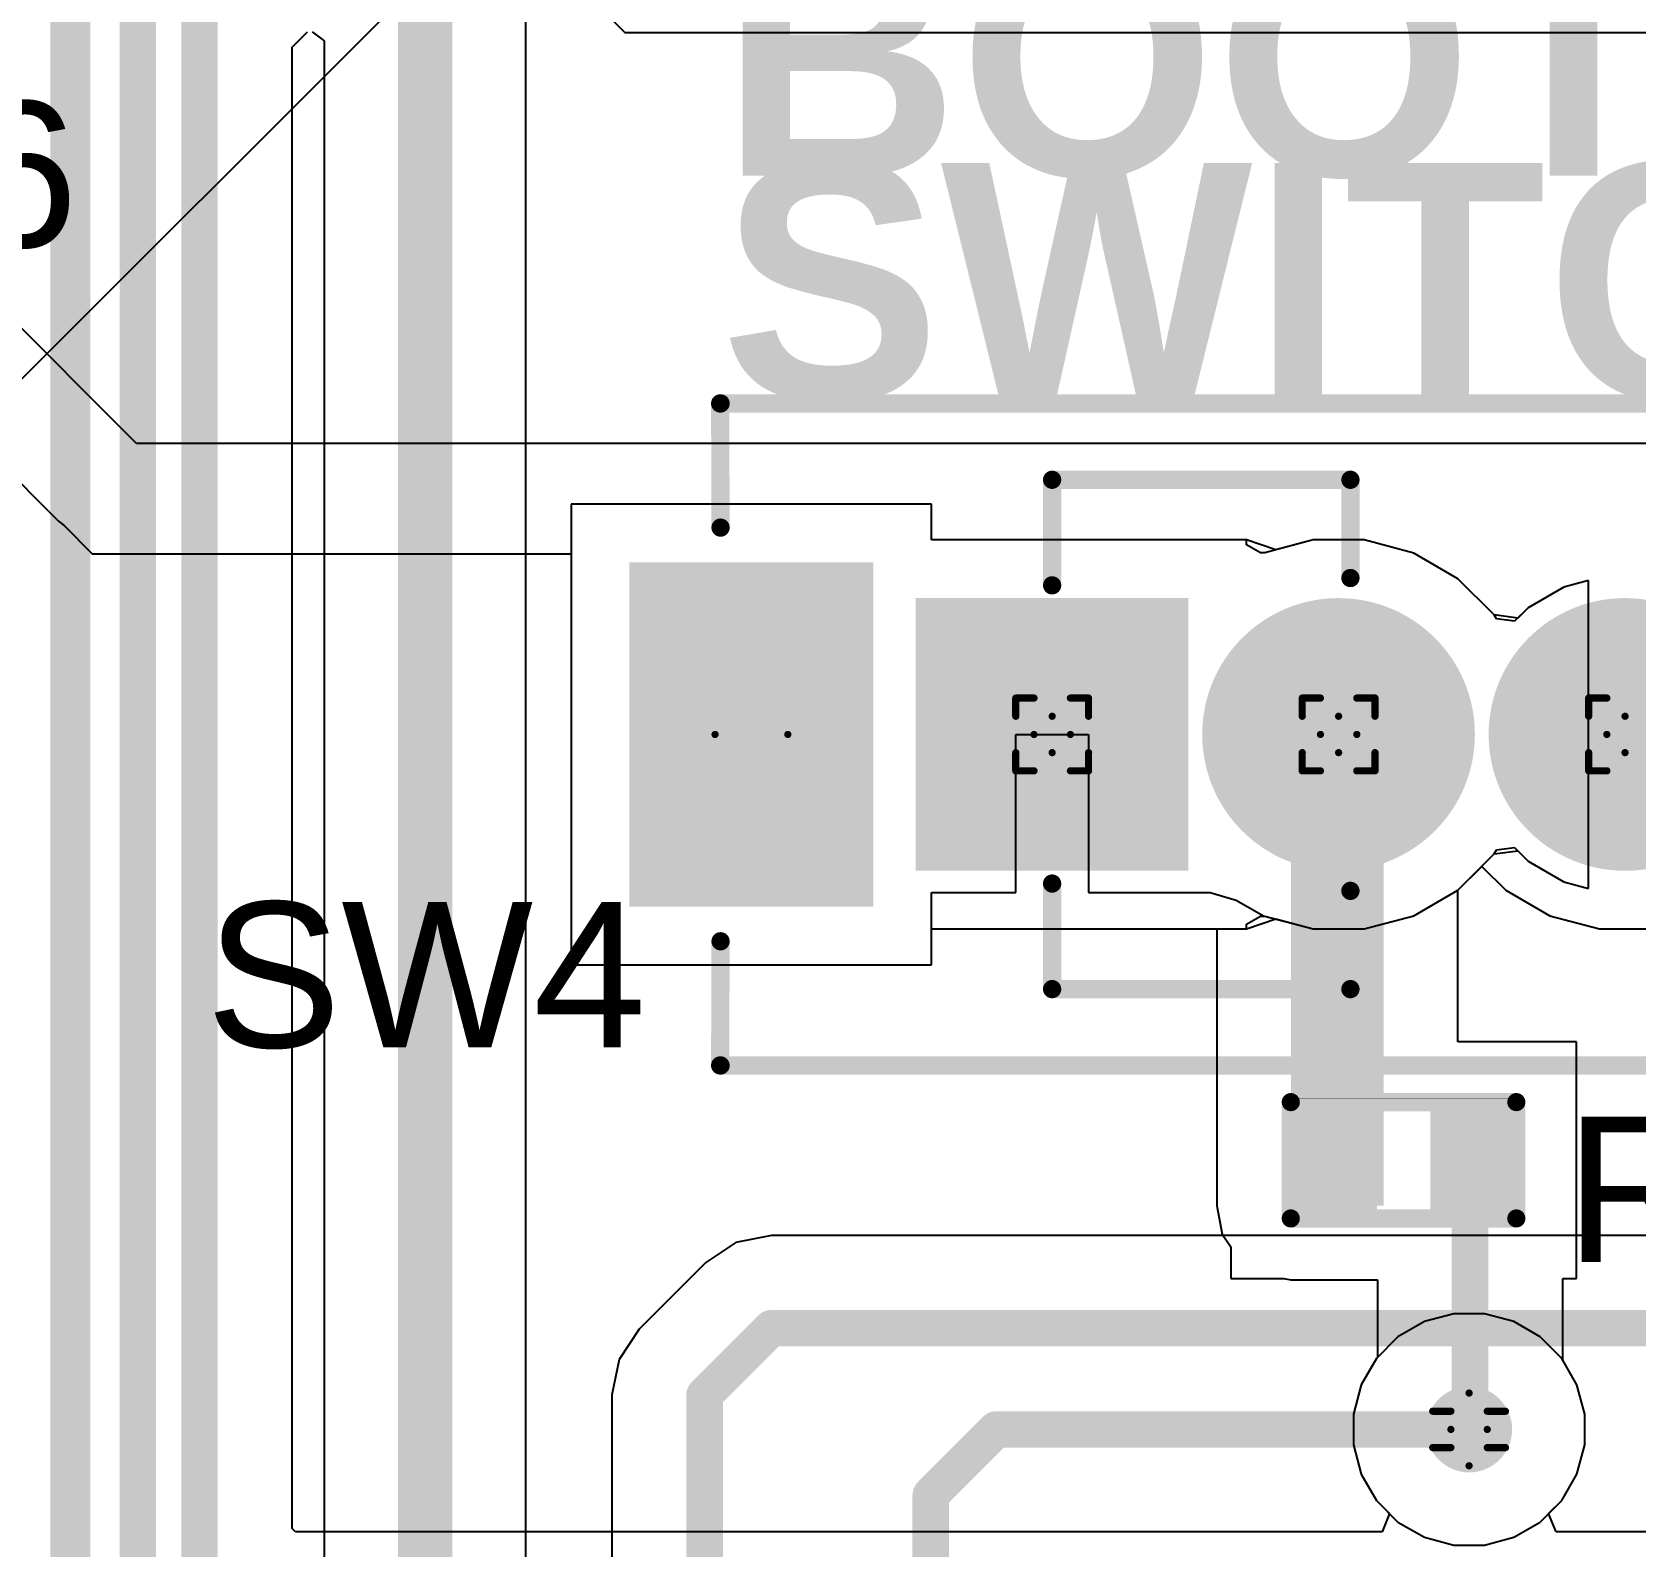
# Model space of a CAD drawing. Header units: inches. Extents: x -3 to 5437, y -3 to 5435.
# Drawn here: x 92.94 to 104.14, y 87.67 to 98.25 of the extents above; entities that cross this region are included whole.
import ezdxf

# ---------------------------------------------------------------- set-up
doc = ezdxf.new("R2010")
doc.units = ezdxf.units.IN
for name, color, linetype in [('Bottom Layer', 5, 'Continuous'), ('Bottom Solder', 6, 'Continuous'), ('Drill Drawing', 1, 'Continuous'), ('GND', 16, 'Continuous'), ('Multi-Layer', 9, 'Continuous'), ('Pad Holes', 156, 'Continuous'), ('PWR', 76, 'Continuous'), ('Top Layer', 1, 'Continuous'), ('Top Overlay', 2, 'Continuous'), ('Top Paste', 8, 'Continuous'), ('Top Solder', 216, 'Continuous'), ('Via Holes', 16, 'Continuous')]:
    doc.layers.add(name, color=color, linetype=linetype)
doc.styles.add('Arial', font='', dxfattribs={"height": 0.2})
doc.styles.add('Arial_Bold', font='', dxfattribs={"height": 0.2})
doc.styles.get('Arial').set_extended_font_data('Arial')
doc.styles.get('Arial_Bold').set_extended_font_data('Arial', bold=True)

# ---------------------------------------------------------------- blocks, each defined once
blk = doc.blocks.new('SS_12D02_G040_132')
at = {"layer": 'Bottom Layer'}
for points in [[(-3.35, -1.1), (-4.85, -1.1), (-4.85, 1.1), (-3.35, 1.1)], [(3.35, 1.1), (4.85, 1.1), (4.85, -1.1), (3.35, -1.1)], [(-2.85, 0.85), (-1.15, 0.85), (-1.15, -0.85), (-2.85, -0.85)]]:
    blk.add_hatch(color=5, dxfattribs=at).paths.add_polyline_path(points)
h = blk.add_hatch(color=5, dxfattribs=at)
edge = h.paths.add_edge_path()
edge.add_arc((0, 0), 0.85, 0, 360)
h = blk.add_hatch(color=5, dxfattribs=at)
edge = h.paths.add_edge_path()
edge.add_arc((2, 0), 0.85, 0, 360)
at = {"layer": 'Bottom Solder'}
for points in [[(-3.248, -1.202), (-4.952, -1.202), (-4.952, 1.202), (-3.248, 1.202)], [(3.248, 1.202), (4.952, 1.202), (4.952, -1.202), (3.248, -1.202)], [(-2.952, 0.952), (-1.048, 0.952), (-1.048, -0.952), (-2.952, -0.952)]]:
    blk.add_hatch(color=6, dxfattribs=at).paths.add_polyline_path(points)
h = blk.add_hatch(color=6, dxfattribs=at)
edge = h.paths.add_edge_path()
edge.add_arc((0, 0), 0.952, 0, 360)
h = blk.add_hatch(color=6, dxfattribs=at)
edge = h.paths.add_edge_path()
edge.add_arc((2, 0), 0.952, 0, 360)
at = {"layer": 'GND'}
for points in [[(-3.35, -1.1), (-4.85, -1.1), (-4.85, 1.1), (-3.35, 1.1)], [(3.35, 1.1), (4.85, 1.1), (4.85, -1.1), (3.35, -1.1)], [(-2.85, 0.85), (-1.15, 0.85), (-1.15, -0.85), (-2.85, -0.85)]]:
    blk.add_hatch(color=16, dxfattribs=at).paths.add_polyline_path(points)
h = blk.add_hatch(color=16, dxfattribs=at)
edge = h.paths.add_edge_path()
edge.add_arc((0, 0), 0.85, 0, 360)
h = blk.add_hatch(color=16, dxfattribs=at)
edge = h.paths.add_edge_path()
edge.add_arc((2, 0), 0.85, 0, 360)
at = {"layer": 'Multi-Layer'}
for points in [[(-3.35, -1.1), (-4.85, -1.1), (-4.85, 1.1), (-3.35, 1.1)], [(3.35, 1.1), (4.85, 1.1), (4.85, -1.1), (3.35, -1.1)], [(-2.85, 0.85), (-1.15, 0.85), (-1.15, -0.85), (-2.85, -0.85)]]:
    blk.add_hatch(color=9, dxfattribs=at).paths.add_polyline_path(points)
h = blk.add_hatch(color=9, dxfattribs=at)
edge = h.paths.add_edge_path()
edge.add_arc((0, 0), 0.85, 0, 360)
h = blk.add_hatch(color=9, dxfattribs=at)
edge = h.paths.add_edge_path()
edge.add_arc((2, 0), 0.85, 0, 360)
at = {"layer": 'Pad Holes'}
for points in [[(-4.45, -0.75), (-4.45, 0.75), (-3.75, 0.75), (-3.75, -0.75)], [(3.75, -0.75), (3.75, 0.75), (4.45, 0.75), (4.45, -0.75)]]:
    blk.add_hatch(color=7, dxfattribs=at).paths.add_polyline_path(points)
h = blk.add_hatch(color=7, dxfattribs=at)
edge = h.paths.add_edge_path()
edge.add_arc((-2, 0), 0.5, 0, 360)
h = blk.add_hatch(color=7, dxfattribs=at)
edge = h.paths.add_edge_path()
edge.add_arc((0, 0), 0.5, 0, 360)
h = blk.add_hatch(color=7, dxfattribs=at)
edge = h.paths.add_edge_path()
edge.add_arc((2, 0), 0.5, 0, 360)
at = {"layer": 'PWR'}
for points in [[(-3.35, -1.1), (-4.85, -1.1), (-4.85, 1.1), (-3.35, 1.1)], [(3.35, 1.1), (4.85, 1.1), (4.85, -1.1), (3.35, -1.1)], [(-2.85, 0.85), (-1.15, 0.85), (-1.15, -0.85), (-2.85, -0.85)]]:
    blk.add_hatch(color=76, dxfattribs=at).paths.add_polyline_path(points)
h = blk.add_hatch(color=76, dxfattribs=at)
edge = h.paths.add_edge_path()
edge.add_arc((0, 0), 0.85, 0, 360)
h = blk.add_hatch(color=76, dxfattribs=at)
edge = h.paths.add_edge_path()
edge.add_arc((2, 0), 0.85, 0, 360)
at = {"layer": 'Top Layer'}
for points in [[(-3.35, -1.1), (-4.85, -1.1), (-4.85, 1.1), (-3.35, 1.1)], [(3.35, 1.1), (4.85, 1.1), (4.85, -1.1), (3.35, -1.1)], [(-2.85, 0.85), (-1.15, 0.85), (-1.15, -0.85), (-2.85, -0.85)]]:
    blk.add_hatch(color=1, dxfattribs=at).paths.add_polyline_path(points)
h = blk.add_hatch(color=1, dxfattribs=at)
edge = h.paths.add_edge_path()
edge.add_arc((0, 0), 0.85, 0, 360)
h = blk.add_hatch(color=1, dxfattribs=at)
edge = h.paths.add_edge_path()
edge.add_arc((2, 0), 0.85, 0, 360)
at = {"layer": 'Top Solder'}
for points in [[(-3.248, -1.202), (-4.952, -1.202), (-4.952, 1.202), (-3.248, 1.202)], [(3.248, 1.202), (4.952, 1.202), (4.952, -1.202), (3.248, -1.202)], [(-2.952, 0.952), (-1.048, 0.952), (-1.048, -0.952), (-2.952, -0.952)]]:
    blk.add_hatch(color=216, dxfattribs=at).paths.add_polyline_path(points)
h = blk.add_hatch(color=216, dxfattribs=at)
edge = h.paths.add_edge_path()
edge.add_arc((0, 0), 0.952, 0, 360)
h = blk.add_hatch(color=216, dxfattribs=at)
edge = h.paths.add_edge_path()
edge.add_arc((2, 0), 0.952, 0, 360)
at = {"layer": 'Top Overlay'}
for points in [[(-4.318, 2.311, 0.127, 0.127, 0), (-4.315, 1.444, 0.127, 0.127, 0)], [(-4.315, 2.311, 0.127, 0.127, 0), (4.315, 2.311, 0.127, 0.127, 0)], [(4.312, 2.311, 0.127, 0.127, 0), (4.315, 1.444, 0.127, 0.127, 0)], [(-2, 1.778, 0.127, 0.127, 0), (0.083, 1.778, 0.127, 0.127, 0)], [(-2, 1.041, 0.127, 0.127, 0), (-2, 1.778, 0.127, 0.127, 0)], [(0.083, 1.092, 0.127, 0.127, 0), (0.083, 1.778, 0.127, 0.127, 0)], [(-2, -1.778, 0.127, 0.127, 0), (-2, -1.041, 0.127, 0.127, 0)], [(-2, -1.778, 0.127, 0.127, 0), (-2, -1.041, 0.127, 0.127, 0)], [(0.083, -1.778, 0.127, 0.127, 0), (0.083, -1.092, 0.127, 0.127, 0)], [(0.083, -1.778, 0.127, 0.127, 0), (0.083, -1.092, 0.127, 0.127, 0)], [(-4.318, -2.311, 0.127, 0.127, 0), (-4.315, -1.444, 0.127, 0.127, 0)], [(4.312, -2.311, 0.127, 0.127, 0), (4.315, -1.444, 0.127, 0.127, 0)], [(-2, -1.778, 0.127, 0.127, 0), (0.083, -1.778, 0.127, 0.127, 0)], [(-2, -1.778, 0.127, 0.127, 0), (0.083, -1.778, 0.127, 0.127, 0)], [(-4.315, -2.311, 0.127, 0.127, 0), (4.315, -2.311, 0.127, 0.127, 0)]]:
    blk.add_lwpolyline(points, format="xyseb", dxfattribs=at)
for points in [[(-4.35, 2.311, 0.0635, 0.0635, 1), (-4.286, 2.311, 0.0635, 0.0635, 1)], [(-4.347, 2.311, 0.0635, 0.0635, 1), (-4.283, 2.311, 0.0635, 0.0635, 1)], [(4.28, 2.311, 0.0635, 0.0635, 1), (4.344, 2.311, 0.0635, 0.0635, 1)], [(4.283, 2.311, 0.0635, 0.0635, 1), (4.347, 2.311, 0.0635, 0.0635, 1)], [(-2.032, 1.778, 0.0635, 0.0635, 1), (-1.968, 1.778, 0.0635, 0.0635, 1)], [(-2.032, 1.778, 0.0635, 0.0635, 1), (-1.968, 1.778, 0.0635, 0.0635, 1)], [(0.051, 1.778, 0.0635, 0.0635, 1), (0.115, 1.778, 0.0635, 0.0635, 1)], [(0.051, 1.778, 0.0635, 0.0635, 1), (0.115, 1.778, 0.0635, 0.0635, 1)], [(-4.347, 1.444, 0.0635, 0.0635, 1), (-4.283, 1.444, 0.0635, 0.0635, 1)], [(4.283, 1.444, 0.0635, 0.0635, 1), (4.347, 1.444, 0.0635, 0.0635, 1)], [(0.051, 1.092, 0.0635, 0.0635, 1), (0.115, 1.092, 0.0635, 0.0635, 1)], [(-2.032, 1.041, 0.0635, 0.0635, 1), (-1.968, 1.041, 0.0635, 0.0635, 1)], [(-2.032, -1.041, 0.0635, 0.0635, 1), (-1.968, -1.041, 0.0635, 0.0635, 1)], [(-2.032, -1.041, 0.0635, 0.0635, 1), (-1.968, -1.041, 0.0635, 0.0635, 1)], [(0.051, -1.092, 0.0635, 0.0635, 1), (0.115, -1.092, 0.0635, 0.0635, 1)], [(0.051, -1.092, 0.0635, 0.0635, 1), (0.115, -1.092, 0.0635, 0.0635, 1)], [(-4.347, -1.444, 0.0635, 0.0635, 1), (-4.283, -1.444, 0.0635, 0.0635, 1)], [(4.283, -1.444, 0.0635, 0.0635, 1), (4.347, -1.444, 0.0635, 0.0635, 1)], [(-2.032, -1.778, 0.0635, 0.0635, 1), (-1.968, -1.778, 0.0635, 0.0635, 1)], [(-2.032, -1.778, 0.0635, 0.0635, 1), (-1.968, -1.778, 0.0635, 0.0635, 1)], [(-2.032, -1.778, 0.0635, 0.0635, 1), (-1.968, -1.778, 0.0635, 0.0635, 1)], [(-2.032, -1.778, 0.0635, 0.0635, 1), (-1.968, -1.778, 0.0635, 0.0635, 1)], [(0.051, -1.778, 0.0635, 0.0635, 1), (0.115, -1.778, 0.0635, 0.0635, 1)], [(0.051, -1.778, 0.0635, 0.0635, 1), (0.115, -1.778, 0.0635, 0.0635, 1)], [(0.051, -1.778, 0.0635, 0.0635, 1), (0.115, -1.778, 0.0635, 0.0635, 1)], [(0.051, -1.778, 0.0635, 0.0635, 1), (0.115, -1.778, 0.0635, 0.0635, 1)], [(-4.35, -2.311, 0.0635, 0.0635, 1), (-4.286, -2.311, 0.0635, 0.0635, 1)], [(-4.347, -2.311, 0.0635, 0.0635, 1), (-4.283, -2.311, 0.0635, 0.0635, 1)], [(4.28, -2.311, 0.0635, 0.0635, 1), (4.344, -2.311, 0.0635, 0.0635, 1)], [(4.283, -2.311, 0.0635, 0.0635, 1), (4.347, -2.311, 0.0635, 0.0635, 1)]]:
    blk.add_lwpolyline(points, format="xyseb", close=True, dxfattribs=at)
blk = doc.blocks.new('R___0402_450')
at = {"layer": 'Top Layer'}
for points in [[(-0.699, -0.318), (-0.699, 0.318), (-0.241, 0.318), (-0.241, -0.318)], [(0.241, -0.318), (0.241, 0.318), (0.699, 0.318), (0.699, -0.318)]]:
    blk.add_hatch(color=1, dxfattribs=at).paths.add_polyline_path(points)
at = {"layer": 'Top Paste'}
for points in [[(-0.699, -0.318), (-0.699, 0.318), (-0.241, 0.318), (-0.241, -0.318)], [(0.241, -0.318), (0.241, 0.318), (0.699, 0.318), (0.699, -0.318)]]:
    blk.add_hatch(color=8, dxfattribs=at).paths.add_polyline_path(points)
at = {"layer": 'Top Solder'}
for points in [[(-0.754, -0.373), (-0.754, 0.373), (-0.186, 0.373), (-0.186, -0.373)], [(0.186, -0.373), (0.186, 0.373), (0.754, 0.373), (0.754, -0.373)]]:
    blk.add_hatch(color=216, dxfattribs=at).paths.add_polyline_path(points)
at = {"layer": 'Top Overlay'}
for points in [[(0.787, 0.406, 0.127, 0.127, 0), (-0.787, 0.406, 0.127, 0.127, 0)], [(-0.787, 0.406, 0.127, 0.127, 0), (-0.787, -0.406, 0.127, 0.127, 0)], [(0.787, 0.406, 0.127, 0.127, 0), (0.787, -0.406, 0.127, 0.127, 0)], [(0.787, -0.406, 0.127, 0.127, 0), (-0.787, -0.406, 0.127, 0.127, 0)], [(0.813, -0.432, 0.00323, 0.00323, 0), (-0.813, -0.432, 0.00323, 0.00323, 0)]]:
    blk.add_lwpolyline(points, format="xyseb", dxfattribs=at)
for points in [[(-0.819, 0.406, 0.0635, 0.0635, 1), (-0.756, 0.406, 0.0635, 0.0635, 1)], [(-0.819, 0.406, 0.0635, 0.0635, 1), (-0.756, 0.406, 0.0635, 0.0635, 1)], [(0.756, 0.406, 0.0635, 0.0635, 1), (0.819, 0.406, 0.0635, 0.0635, 1)], [(0.756, 0.406, 0.0635, 0.0635, 1), (0.819, 0.406, 0.0635, 0.0635, 1)], [(-0.819, -0.406, 0.0635, 0.0635, 1), (-0.756, -0.406, 0.0635, 0.0635, 1)], [(-0.819, -0.406, 0.0635, 0.0635, 1), (-0.756, -0.406, 0.0635, 0.0635, 1)], [(-0.814, -0.432, 0.00161, 0.00161, 1), (-0.812, -0.432, 0.00161, 0.00161, 1)], [(0.756, -0.406, 0.0635, 0.0635, 1), (0.819, -0.406, 0.0635, 0.0635, 1)], [(0.756, -0.406, 0.0635, 0.0635, 1), (0.819, -0.406, 0.0635, 0.0635, 1)], [(0.812, -0.432, 0.00161, 0.00161, 1), (0.814, -0.432, 0.00161, 0.00161, 1)]]:
    blk.add_lwpolyline(points, format="xyseb", close=True, dxfattribs=at)

msp = doc.modelspace()

# ---------------------------------------------------------------- hatches: boundary and pattern name
at = {"layer": 'Bottom Layer'}
h = msp.add_hatch(color=5, dxfattribs=at)
edge = h.paths.add_edge_path()
edge.add_arc((102.972, 88.494), 0.3, 0, 360)
at = {"layer": 'GND'}
h = msp.add_hatch(color=16, dxfattribs=at)
edge = h.paths.add_edge_path()
edge.add_arc((102.972, 88.494), 0.3, 0, 360)
at = {"layer": 'PWR'}
h = msp.add_hatch(color=76, dxfattribs=at)
edge = h.paths.add_edge_path()
edge.add_arc((102.972, 88.494), 0.3, 0, 360)
at = {"layer": 'Top Layer'}
msp.add_hatch(color=1, dxfattribs=at).paths.add_polyline_path([(101.727, 90.056), (102.374, 90.056), (102.374, 93.346), (101.727, 93.346)])
h = msp.add_hatch(color=1, dxfattribs=at)
edge = h.paths.add_edge_path()
edge.add_arc((102.972, 88.494), 0.3, 0, 360)
at = {"layer": 'Via Holes'}
h = msp.add_hatch(color=7, dxfattribs=at)
edge = h.paths.add_edge_path()
edge.add_arc((102.972, 88.494), 0.15, 0, 360)

# ---------------------------------------------------------------- linework, layer by layer
at = {"layer": 'Bottom Layer'}
for p, q in [((96.386, 84.14), (96.386, 112.338)), ((94.894, 98.252), (94.977, 98.188)), ((94.977, 98.188), (94.977, 84.14)), ((99.218, 94.954), (96.702, 94.954)), ((96.702, 94.954), (96.702, 91.738)), ((99.218, 94.704), (99.218, 94.954)), ((101.418, 94.704), (99.218, 94.704)), ((101.418, 94.67), (101.418, 94.704)), ((101.516, 94.614), (101.418, 94.67)), ((101.882, 94.704), (101.545, 94.614)), ((102.239, 94.704), (101.882, 94.704)), ((102.585, 94.611), (102.239, 94.704)), ((101.545, 94.614), (101.516, 94.614)), ((102.894, 94.433), (102.585, 94.611)), ((103.147, 94.18), (102.894, 94.433)), ((103.806, 94.421), (103.634, 94.375)), ((103.806, 93.346), (103.806, 94.421)), ((103.634, 94.375), (103.383, 94.229)), ((103.383, 94.229), (103.289, 94.136)), ((103.163, 94.152), (103.147, 94.18)), ((103.289, 94.136), (103.163, 94.152)), ((103.806, 92.271), (103.806, 93.346)), ((102.894, 92.259), (103.147, 92.512)), ((103.147, 92.512), (103.163, 92.54)), ((103.163, 92.54), (103.289, 92.556)), ((103.289, 92.556), (103.383, 92.462)), ((103.383, 92.462), (103.634, 92.317)), ((103.634, 92.317), (103.806, 92.271)), ((102.585, 92.08), (102.894, 92.259)), ((101.418, 92.021), (101.516, 92.078)), ((101.516, 92.078), (101.545, 92.078)), ((101.545, 92.078), (101.882, 91.988)), ((102.239, 91.988), (102.585, 92.08)), ((99.218, 91.738), (99.218, 91.988)), ((99.218, 91.988), (101.418, 91.988)), ((101.418, 91.988), (101.418, 92.021)), ((101.882, 91.988), (102.239, 91.988)), ((96.702, 91.738), (99.218, 91.738)), ((98.1, 89.848), (97.852, 89.799)), ((109.639, 89.848), (98.1, 89.848)), ((97.852, 89.799), (97.642, 89.659)), ((97.642, 89.659), (97.176, 89.193)), ((97.176, 89.193), (97.036, 88.983)), ((97.036, 88.983), (96.986, 88.735)), ((96.986, 88.735), (96.986, 76.64))]:
    msp.add_line(p, q, dxfattribs=at)
for points in [[(95.682, 83.744, 0.381, 0.381, 0), (95.682, 113.538, 0.381, 0.381, 0)], [(97.634, 88.735, 0.254, 0.254, 0), (98.1, 89.201, 0.254, 0.254, 0)], [(98.1, 89.201, 0.254, 0.254, 0), (110.588, 89.201, 0.254, 0.254, 0)], [(97.634, 74.319, 0.254, 0.254, 0), (97.634, 88.735, 0.254, 0.254, 0)], [(99.212, 88.036, 0.254, 0.254, 0), (99.67, 88.494, 0.254, 0.254, 0)], [(99.67, 88.494, 0.254, 0.254, 0), (102.972, 88.494, 0.254, 0.254, 0)], [(99.212, 83.788, 0.254, 0.254, 0), (99.212, 88.036, 0.254, 0.254, 0)]]:
    msp.add_lwpolyline(points, format="xyseb", dxfattribs=at)
for points in [[(98.036, 89.201, 0.127, 0.127, 1), (98.163, 89.201, 0.127, 0.127, 1)], [(98.036, 89.201, 0.127, 0.127, 1), (98.163, 89.201, 0.127, 0.127, 1)], [(97.57, 88.735, 0.127, 0.127, 1), (97.697, 88.735, 0.127, 0.127, 1)], [(97.57, 88.735, 0.127, 0.127, 1), (97.697, 88.735, 0.127, 0.127, 1)], [(99.606, 88.494, 0.127, 0.127, 1), (99.733, 88.494, 0.127, 0.127, 1)], [(99.606, 88.494, 0.127, 0.127, 1), (99.733, 88.494, 0.127, 0.127, 1)], [(102.908, 88.494, 0.127, 0.127, 1), (103.035, 88.494, 0.127, 0.127, 1)], [(99.149, 88.036, 0.127, 0.127, 1), (99.276, 88.036, 0.127, 0.127, 1)], [(99.149, 88.036, 0.127, 0.127, 1), (99.276, 88.036, 0.127, 0.127, 1)]]:
    msp.add_lwpolyline(points, format="xyseb", close=True, dxfattribs=at)
at = {"layer": 'Bottom Solder'}
msp.add_line((0.338, 3.382), (5436.901, 5435.166), dxfattribs=at)
at = {"layer": 'Drill Drawing'}
for points in [[(98.214, 93.346, 0.0508, 0.0508, 1), (97.706, 93.346, 0.0508, 0.0508, 1)], [(99.794, 93.6, 0.0254, 0.0254, 1), (99.819, 93.6, 0.0254, 0.0254, 1)], [(99.794, 93.6, 0.0254, 0.0254, 1), (99.819, 93.6, 0.0254, 0.0254, 1)], [(99.921, 93.6, 0.0254, 0.0254, 1), (99.946, 93.6, 0.0254, 0.0254, 1)], [(99.921, 93.6, 0.0254, 0.0254, 1), (99.946, 93.6, 0.0254, 0.0254, 1)], [(100.175, 93.6, 0.0254, 0.0254, 1), (100.2, 93.6, 0.0254, 0.0254, 1)], [(100.175, 93.6, 0.0254, 0.0254, 1), (100.2, 93.6, 0.0254, 0.0254, 1)], [(100.302, 93.6, 0.0254, 0.0254, 1), (100.327, 93.6, 0.0254, 0.0254, 1)], [(100.302, 93.6, 0.0254, 0.0254, 1), (100.327, 93.6, 0.0254, 0.0254, 1)], [(101.794, 93.6, 0.0254, 0.0254, 1), (101.819, 93.6, 0.0254, 0.0254, 1)], [(101.794, 93.6, 0.0254, 0.0254, 1), (101.819, 93.6, 0.0254, 0.0254, 1)], [(101.921, 93.6, 0.0254, 0.0254, 1), (101.946, 93.6, 0.0254, 0.0254, 1)], [(101.921, 93.6, 0.0254, 0.0254, 1), (101.946, 93.6, 0.0254, 0.0254, 1)], [(102.175, 93.6, 0.0254, 0.0254, 1), (102.2, 93.6, 0.0254, 0.0254, 1)], [(102.175, 93.6, 0.0254, 0.0254, 1), (102.2, 93.6, 0.0254, 0.0254, 1)], [(102.302, 93.6, 0.0254, 0.0254, 1), (102.327, 93.6, 0.0254, 0.0254, 1)], [(102.302, 93.6, 0.0254, 0.0254, 1), (102.327, 93.6, 0.0254, 0.0254, 1)], [(103.794, 93.6, 0.0254, 0.0254, 1), (103.819, 93.6, 0.0254, 0.0254, 1)], [(103.794, 93.6, 0.0254, 0.0254, 1), (103.819, 93.6, 0.0254, 0.0254, 1)], [(103.921, 93.6, 0.0254, 0.0254, 1), (103.946, 93.6, 0.0254, 0.0254, 1)], [(103.921, 93.6, 0.0254, 0.0254, 1), (103.946, 93.6, 0.0254, 0.0254, 1)], [(99.794, 93.473, 0.0254, 0.0254, 1), (99.819, 93.473, 0.0254, 0.0254, 1)], [(99.794, 93.473, 0.0254, 0.0254, 1), (99.819, 93.473, 0.0254, 0.0254, 1)], [(100.048, 93.473, 0.0254, 0.0254, 1), (100.073, 93.473, 0.0254, 0.0254, 1)], [(100.048, 93.473, 0.0254, 0.0254, 1), (100.073, 93.473, 0.0254, 0.0254, 1)], [(100.302, 93.473, 0.0254, 0.0254, 1), (100.327, 93.473, 0.0254, 0.0254, 1)], [(100.302, 93.473, 0.0254, 0.0254, 1), (100.327, 93.473, 0.0254, 0.0254, 1)], [(101.794, 93.473, 0.0254, 0.0254, 1), (101.819, 93.473, 0.0254, 0.0254, 1)], [(101.794, 93.473, 0.0254, 0.0254, 1), (101.819, 93.473, 0.0254, 0.0254, 1)], [(102.048, 93.473, 0.0254, 0.0254, 1), (102.073, 93.473, 0.0254, 0.0254, 1)], [(102.048, 93.473, 0.0254, 0.0254, 1), (102.073, 93.473, 0.0254, 0.0254, 1)], [(102.302, 93.473, 0.0254, 0.0254, 1), (102.327, 93.473, 0.0254, 0.0254, 1)], [(102.302, 93.473, 0.0254, 0.0254, 1), (102.327, 93.473, 0.0254, 0.0254, 1)], [(103.794, 93.473, 0.0254, 0.0254, 1), (103.819, 93.473, 0.0254, 0.0254, 1)], [(103.794, 93.473, 0.0254, 0.0254, 1), (103.819, 93.473, 0.0254, 0.0254, 1)], [(104.048, 93.473, 0.0254, 0.0254, 1), (104.073, 93.473, 0.0254, 0.0254, 1)], [(104.048, 93.473, 0.0254, 0.0254, 1), (104.073, 93.473, 0.0254, 0.0254, 1)], [(97.694, 93.346, 0.0254, 0.0254, 1), (97.719, 93.346, 0.0254, 0.0254, 1)], [(98.202, 93.346, 0.0254, 0.0254, 1), (98.227, 93.346, 0.0254, 0.0254, 1)], [(99.921, 93.346, 0.0254, 0.0254, 1), (99.946, 93.346, 0.0254, 0.0254, 1)], [(99.921, 93.346, 0.0254, 0.0254, 1), (99.946, 93.346, 0.0254, 0.0254, 1)], [(100.175, 93.346, 0.0254, 0.0254, 1), (100.2, 93.346, 0.0254, 0.0254, 1)], [(100.175, 93.346, 0.0254, 0.0254, 1), (100.2, 93.346, 0.0254, 0.0254, 1)], [(101.921, 93.346, 0.0254, 0.0254, 1), (101.946, 93.346, 0.0254, 0.0254, 1)], [(101.921, 93.346, 0.0254, 0.0254, 1), (101.946, 93.346, 0.0254, 0.0254, 1)], [(102.175, 93.346, 0.0254, 0.0254, 1), (102.2, 93.346, 0.0254, 0.0254, 1)], [(102.175, 93.346, 0.0254, 0.0254, 1), (102.2, 93.346, 0.0254, 0.0254, 1)], [(103.921, 93.346, 0.0254, 0.0254, 1), (103.946, 93.346, 0.0254, 0.0254, 1)], [(103.921, 93.346, 0.0254, 0.0254, 1), (103.946, 93.346, 0.0254, 0.0254, 1)], [(99.794, 93.219, 0.0254, 0.0254, 1), (99.819, 93.219, 0.0254, 0.0254, 1)], [(99.794, 93.219, 0.0254, 0.0254, 1), (99.819, 93.219, 0.0254, 0.0254, 1)], [(100.048, 93.219, 0.0254, 0.0254, 1), (100.073, 93.219, 0.0254, 0.0254, 1)], [(100.048, 93.219, 0.0254, 0.0254, 1), (100.073, 93.219, 0.0254, 0.0254, 1)], [(100.302, 93.219, 0.0254, 0.0254, 1), (100.327, 93.219, 0.0254, 0.0254, 1)], [(100.302, 93.219, 0.0254, 0.0254, 1), (100.327, 93.219, 0.0254, 0.0254, 1)], [(101.794, 93.219, 0.0254, 0.0254, 1), (101.819, 93.219, 0.0254, 0.0254, 1)], [(101.794, 93.219, 0.0254, 0.0254, 1), (101.819, 93.219, 0.0254, 0.0254, 1)], [(102.048, 93.219, 0.0254, 0.0254, 1), (102.073, 93.219, 0.0254, 0.0254, 1)], [(102.048, 93.219, 0.0254, 0.0254, 1), (102.073, 93.219, 0.0254, 0.0254, 1)], [(102.302, 93.219, 0.0254, 0.0254, 1), (102.327, 93.219, 0.0254, 0.0254, 1)], [(102.302, 93.219, 0.0254, 0.0254, 1), (102.327, 93.219, 0.0254, 0.0254, 1)], [(103.794, 93.219, 0.0254, 0.0254, 1), (103.819, 93.219, 0.0254, 0.0254, 1)], [(103.794, 93.219, 0.0254, 0.0254, 1), (103.819, 93.219, 0.0254, 0.0254, 1)], [(104.048, 93.219, 0.0254, 0.0254, 1), (104.073, 93.219, 0.0254, 0.0254, 1)], [(104.048, 93.219, 0.0254, 0.0254, 1), (104.073, 93.219, 0.0254, 0.0254, 1)], [(99.794, 93.092, 0.0254, 0.0254, 1), (99.819, 93.092, 0.0254, 0.0254, 1)], [(99.794, 93.092, 0.0254, 0.0254, 1), (99.819, 93.092, 0.0254, 0.0254, 1)], [(99.921, 93.092, 0.0254, 0.0254, 1), (99.946, 93.092, 0.0254, 0.0254, 1)], [(99.921, 93.092, 0.0254, 0.0254, 1), (99.946, 93.092, 0.0254, 0.0254, 1)], [(100.175, 93.092, 0.0254, 0.0254, 1), (100.2, 93.092, 0.0254, 0.0254, 1)], [(100.175, 93.092, 0.0254, 0.0254, 1), (100.2, 93.092, 0.0254, 0.0254, 1)], [(100.302, 93.092, 0.0254, 0.0254, 1), (100.327, 93.092, 0.0254, 0.0254, 1)], [(100.302, 93.092, 0.0254, 0.0254, 1), (100.327, 93.092, 0.0254, 0.0254, 1)], [(101.794, 93.092, 0.0254, 0.0254, 1), (101.819, 93.092, 0.0254, 0.0254, 1)], [(101.794, 93.092, 0.0254, 0.0254, 1), (101.819, 93.092, 0.0254, 0.0254, 1)], [(101.921, 93.092, 0.0254, 0.0254, 1), (101.946, 93.092, 0.0254, 0.0254, 1)], [(101.921, 93.092, 0.0254, 0.0254, 1), (101.946, 93.092, 0.0254, 0.0254, 1)], [(102.175, 93.092, 0.0254, 0.0254, 1), (102.2, 93.092, 0.0254, 0.0254, 1)], [(102.175, 93.092, 0.0254, 0.0254, 1), (102.2, 93.092, 0.0254, 0.0254, 1)], [(102.302, 93.092, 0.0254, 0.0254, 1), (102.327, 93.092, 0.0254, 0.0254, 1)], [(102.302, 93.092, 0.0254, 0.0254, 1), (102.327, 93.092, 0.0254, 0.0254, 1)], [(103.794, 93.092, 0.0254, 0.0254, 1), (103.819, 93.092, 0.0254, 0.0254, 1)], [(103.794, 93.092, 0.0254, 0.0254, 1), (103.819, 93.092, 0.0254, 0.0254, 1)], [(103.921, 93.092, 0.0254, 0.0254, 1), (103.946, 93.092, 0.0254, 0.0254, 1)], [(103.921, 93.092, 0.0254, 0.0254, 1), (103.946, 93.092, 0.0254, 0.0254, 1)], [(102.959, 88.748, 0.0254, 0.0254, 1), (102.984, 88.748, 0.0254, 0.0254, 1)], [(102.959, 88.748, 0.0254, 0.0254, 1), (102.984, 88.748, 0.0254, 0.0254, 1)], [(102.705, 88.621, 0.0254, 0.0254, 1), (102.73, 88.621, 0.0254, 0.0254, 1)], [(102.705, 88.621, 0.0254, 0.0254, 1), (102.73, 88.621, 0.0254, 0.0254, 1)], [(102.832, 88.621, 0.0254, 0.0254, 1), (102.857, 88.621, 0.0254, 0.0254, 1)], [(102.832, 88.621, 0.0254, 0.0254, 1), (102.857, 88.621, 0.0254, 0.0254, 1)], [(103.086, 88.621, 0.0254, 0.0254, 1), (103.111, 88.621, 0.0254, 0.0254, 1)], [(103.086, 88.621, 0.0254, 0.0254, 1), (103.111, 88.621, 0.0254, 0.0254, 1)], [(103.213, 88.621, 0.0254, 0.0254, 1), (103.238, 88.621, 0.0254, 0.0254, 1)], [(103.213, 88.621, 0.0254, 0.0254, 1), (103.238, 88.621, 0.0254, 0.0254, 1)], [(102.832, 88.494, 0.0254, 0.0254, 1), (102.857, 88.494, 0.0254, 0.0254, 1)], [(102.832, 88.494, 0.0254, 0.0254, 1), (102.857, 88.494, 0.0254, 0.0254, 1)], [(103.086, 88.494, 0.0254, 0.0254, 1), (103.111, 88.494, 0.0254, 0.0254, 1)], [(103.086, 88.494, 0.0254, 0.0254, 1), (103.111, 88.494, 0.0254, 0.0254, 1)], [(102.705, 88.367, 0.0254, 0.0254, 1), (102.73, 88.367, 0.0254, 0.0254, 1)], [(102.705, 88.367, 0.0254, 0.0254, 1), (102.73, 88.367, 0.0254, 0.0254, 1)], [(102.832, 88.367, 0.0254, 0.0254, 1), (102.857, 88.367, 0.0254, 0.0254, 1)], [(102.832, 88.367, 0.0254, 0.0254, 1), (102.857, 88.367, 0.0254, 0.0254, 1)], [(103.086, 88.367, 0.0254, 0.0254, 1), (103.111, 88.367, 0.0254, 0.0254, 1)], [(103.086, 88.367, 0.0254, 0.0254, 1), (103.111, 88.367, 0.0254, 0.0254, 1)], [(103.213, 88.367, 0.0254, 0.0254, 1), (103.238, 88.367, 0.0254, 0.0254, 1)], [(103.213, 88.367, 0.0254, 0.0254, 1), (103.238, 88.367, 0.0254, 0.0254, 1)], [(102.959, 88.24, 0.0254, 0.0254, 1), (102.984, 88.24, 0.0254, 0.0254, 1)], [(102.959, 88.24, 0.0254, 0.0254, 1), (102.984, 88.24, 0.0254, 0.0254, 1)]]:
    msp.add_lwpolyline(points, format="xyseb", close=True, dxfattribs=at)
for points in [[(99.806, 93.473, 0.0508, 0.0508, 0), (99.806, 93.6, 0.0508, 0.0508, 0)], [(99.806, 93.6, 0.0508, 0.0508, 0), (99.933, 93.6, 0.0508, 0.0508, 0)], [(99.933, 93.6, 0.0508, 0.0508, 0), (100.06, 93.473, 0.0508, 0.0508, 0)], [(100.06, 93.473, 0.0508, 0.0508, 0), (100.187, 93.6, 0.0508, 0.0508, 0)], [(100.187, 93.6, 0.0508, 0.0508, 0), (100.314, 93.6, 0.0508, 0.0508, 0)], [(100.314, 93.473, 0.0508, 0.0508, 0), (100.314, 93.6, 0.0508, 0.0508, 0)], [(101.806, 93.473, 0.0508, 0.0508, 0), (101.806, 93.6, 0.0508, 0.0508, 0)], [(101.806, 93.6, 0.0508, 0.0508, 0), (101.933, 93.6, 0.0508, 0.0508, 0)], [(101.933, 93.6, 0.0508, 0.0508, 0), (102.06, 93.473, 0.0508, 0.0508, 0)], [(102.06, 93.473, 0.0508, 0.0508, 0), (102.187, 93.6, 0.0508, 0.0508, 0)], [(102.187, 93.6, 0.0508, 0.0508, 0), (102.314, 93.6, 0.0508, 0.0508, 0)], [(102.314, 93.473, 0.0508, 0.0508, 0), (102.314, 93.6, 0.0508, 0.0508, 0)], [(103.806, 93.473, 0.0508, 0.0508, 0), (103.806, 93.6, 0.0508, 0.0508, 0)], [(103.806, 93.6, 0.0508, 0.0508, 0), (103.933, 93.6, 0.0508, 0.0508, 0)], [(103.933, 93.6, 0.0508, 0.0508, 0), (104.06, 93.473, 0.0508, 0.0508, 0)], [(104.06, 93.473, 0.0508, 0.0508, 0), (104.187, 93.6, 0.0508, 0.0508, 0)], [(99.806, 93.473, 0.0508, 0.0508, 0), (99.933, 93.346, 0.0508, 0.0508, 0)], [(100.187, 93.346, 0.0508, 0.0508, 0), (100.314, 93.473, 0.0508, 0.0508, 0)], [(101.806, 93.473, 0.0508, 0.0508, 0), (101.933, 93.346, 0.0508, 0.0508, 0)], [(102.187, 93.346, 0.0508, 0.0508, 0), (102.314, 93.473, 0.0508, 0.0508, 0)], [(103.806, 93.473, 0.0508, 0.0508, 0), (103.933, 93.346, 0.0508, 0.0508, 0)], [(99.806, 93.219, 0.0508, 0.0508, 0), (99.933, 93.346, 0.0508, 0.0508, 0)], [(100.187, 93.346, 0.0508, 0.0508, 0), (100.314, 93.219, 0.0508, 0.0508, 0)], [(101.806, 93.219, 0.0508, 0.0508, 0), (101.933, 93.346, 0.0508, 0.0508, 0)], [(102.187, 93.346, 0.0508, 0.0508, 0), (102.314, 93.219, 0.0508, 0.0508, 0)], [(103.806, 93.219, 0.0508, 0.0508, 0), (103.933, 93.346, 0.0508, 0.0508, 0)], [(99.806, 93.092, 0.0508, 0.0508, 0), (99.806, 93.219, 0.0508, 0.0508, 0)], [(99.933, 93.092, 0.0508, 0.0508, 0), (100.06, 93.219, 0.0508, 0.0508, 0)], [(100.06, 93.219, 0.0508, 0.0508, 0), (100.187, 93.092, 0.0508, 0.0508, 0)], [(100.314, 93.092, 0.0508, 0.0508, 0), (100.314, 93.219, 0.0508, 0.0508, 0)], [(101.806, 93.092, 0.0508, 0.0508, 0), (101.806, 93.219, 0.0508, 0.0508, 0)], [(101.933, 93.092, 0.0508, 0.0508, 0), (102.06, 93.219, 0.0508, 0.0508, 0)], [(102.06, 93.219, 0.0508, 0.0508, 0), (102.187, 93.092, 0.0508, 0.0508, 0)], [(102.314, 93.092, 0.0508, 0.0508, 0), (102.314, 93.219, 0.0508, 0.0508, 0)], [(103.806, 93.092, 0.0508, 0.0508, 0), (103.806, 93.219, 0.0508, 0.0508, 0)], [(103.933, 93.092, 0.0508, 0.0508, 0), (104.06, 93.219, 0.0508, 0.0508, 0)], [(104.06, 93.219, 0.0508, 0.0508, 0), (104.187, 93.092, 0.0508, 0.0508, 0)], [(99.806, 93.092, 0.0508, 0.0508, 0), (99.933, 93.092, 0.0508, 0.0508, 0)], [(100.187, 93.092, 0.0508, 0.0508, 0), (100.314, 93.092, 0.0508, 0.0508, 0)], [(101.806, 93.092, 0.0508, 0.0508, 0), (101.933, 93.092, 0.0508, 0.0508, 0)], [(102.187, 93.092, 0.0508, 0.0508, 0), (102.314, 93.092, 0.0508, 0.0508, 0)], [(103.806, 93.092, 0.0508, 0.0508, 0), (103.933, 93.092, 0.0508, 0.0508, 0)], [(102.845, 88.621, 0.0508, 0.0508, 0), (102.972, 88.748, 0.0508, 0.0508, 0)], [(102.972, 88.748, 0.0508, 0.0508, 0), (103.099, 88.621, 0.0508, 0.0508, 0)], [(102.718, 88.621, 0.0508, 0.0508, 0), (102.845, 88.494, 0.0508, 0.0508, 0)], [(102.718, 88.621, 0.0508, 0.0508, 0), (102.845, 88.621, 0.0508, 0.0508, 0)], [(103.099, 88.621, 0.0508, 0.0508, 0), (103.226, 88.621, 0.0508, 0.0508, 0)], [(103.099, 88.494, 0.0508, 0.0508, 0), (103.226, 88.621, 0.0508, 0.0508, 0)], [(102.718, 88.367, 0.0508, 0.0508, 0), (102.845, 88.494, 0.0508, 0.0508, 0)], [(103.099, 88.494, 0.0508, 0.0508, 0), (103.226, 88.367, 0.0508, 0.0508, 0)], [(102.718, 88.367, 0.0508, 0.0508, 0), (102.845, 88.367, 0.0508, 0.0508, 0)], [(102.845, 88.367, 0.0508, 0.0508, 0), (102.972, 88.24, 0.0508, 0.0508, 0)], [(102.972, 88.24, 0.0508, 0.0508, 0), (103.099, 88.367, 0.0508, 0.0508, 0)], [(103.099, 88.367, 0.0508, 0.0508, 0), (103.226, 88.367, 0.0508, 0.0508, 0)]]:
    msp.add_lwpolyline(points, format="xyseb", dxfattribs=at)
at = {"layer": 'GND'}
for p, q in [((99.218, 94.954), (96.702, 94.954)), ((96.702, 94.954), (96.702, 91.738)), ((99.218, 94.704), (99.218, 94.954)), ((101.418, 94.704), (99.218, 94.704)), ((101.622, 94.634), (101.418, 94.704)), ((101.418, 94.704), (101.418, 94.704)), ((101.882, 94.704), (101.622, 94.634)), ((102.239, 94.704), (101.882, 94.704)), ((102.585, 94.611), (102.239, 94.704)), ((102.894, 94.433), (102.585, 94.611)), ((103.147, 94.18), (102.894, 94.433)), ((103.806, 94.421), (103.634, 94.375)), ((103.806, 93.346), (103.806, 94.421)), ((103.634, 94.375), (103.383, 94.229)), ((103.383, 94.229), (103.311, 94.158)), ((103.311, 94.158), (103.147, 94.18)), ((103.806, 92.271), (103.806, 93.346)), ((102.894, 92.259), (103.147, 92.512)), ((103.147, 92.512), (103.311, 92.534)), ((103.311, 92.534), (103.383, 92.462)), ((103.383, 92.462), (103.634, 92.317)), ((103.634, 92.317), (103.806, 92.271)), ((102.585, 92.08), (102.894, 92.259)), ((101.418, 91.988), (101.622, 92.058)), ((101.622, 92.058), (101.882, 91.988)), ((102.239, 91.988), (102.585, 92.08)), ((99.218, 91.738), (99.218, 91.988)), ((99.218, 91.988), (101.418, 91.988)), ((101.418, 91.988), (101.418, 91.988)), ((101.882, 91.988), (102.239, 91.988)), ((96.702, 91.738), (99.218, 91.738)), ((102.865, 89.302), (102.66, 89.247)), ((103.078, 89.302), (102.865, 89.302)), ((103.283, 89.247), (103.078, 89.302)), ((102.66, 89.247), (102.475, 89.14)), ((103.468, 89.14), (103.283, 89.247)), ((102.475, 89.14), (102.325, 88.99)), ((103.618, 88.99), (103.468, 89.14)), ((102.325, 88.99), (102.219, 88.805)), ((103.725, 88.805), (103.618, 88.99)), ((102.219, 88.805), (102.164, 88.6)), ((103.78, 88.6), (103.725, 88.805)), ((102.164, 88.6), (102.164, 88.387)), ((103.78, 88.387), (103.78, 88.6)), ((102.164, 88.387), (102.219, 88.182)), ((103.725, 88.182), (103.78, 88.387)), ((102.219, 88.182), (102.325, 87.997)), ((103.618, 87.997), (103.725, 88.182)), ((102.325, 87.997), (102.475, 87.847)), ((103.468, 87.847), (103.618, 87.997)), ((102.475, 87.847), (102.66, 87.741)), ((103.283, 87.741), (103.468, 87.847)), ((102.66, 87.741), (102.865, 87.686)), ((103.078, 87.686), (103.283, 87.741)), ((102.865, 87.686), (103.078, 87.686))]:
    msp.add_line(p, q, dxfattribs=at)
at = {"layer": 'PWR'}
for p, q in [((95.885, 99.439), (97.076, 98.247)), ((97.076, 98.247), (111.304, 98.247)), ((93.667, 95.377), (92.507, 96.537)), ((91.963, 95.994), (93.123, 94.834)), ((108.159, 95.377), (93.667, 95.377)), ((93.123, 94.834), (93.163, 94.803)), ((93.163, 94.803), (93.358, 94.608)), ((93.358, 94.608), (96.702, 94.608)), ((96.702, 94.608), (96.702, 91.738)), ((99.806, 92.242), (99.806, 93.346)), ((99.806, 93.346), (100.314, 93.346)), ((100.314, 93.346), (100.314, 92.242)), ((102.894, 92.259), (103.06, 92.425)), ((103.06, 92.425), (103.227, 92.259)), ((99.218, 91.738), (99.218, 92.242)), ((99.218, 92.242), (99.806, 92.242)), ((100.314, 92.242), (101.164, 92.242)), ((101.164, 92.242), (101.164, 92.242)), ((101.164, 92.242), (101.346, 92.19)), ((101.346, 92.19), (101.536, 92.08)), ((102.585, 92.08), (102.894, 92.259)), ((103.227, 92.259), (103.536, 92.08)), ((101.536, 92.08), (101.882, 91.988)), ((102.239, 91.988), (102.585, 92.08)), ((103.536, 92.08), (103.882, 91.988)), ((101.882, 91.988), (102.239, 91.988)), ((103.882, 91.988), (104.239, 91.988)), ((96.702, 91.738), (99.218, 91.738)), ((102.865, 89.302), (102.66, 89.247)), ((103.078, 89.302), (102.865, 89.302)), ((103.283, 89.247), (103.078, 89.302)), ((102.66, 89.247), (102.475, 89.14)), ((103.468, 89.14), (103.283, 89.247)), ((102.475, 89.14), (102.325, 88.99)), ((103.618, 88.99), (103.468, 89.14)), ((102.325, 88.99), (102.219, 88.805)), ((103.725, 88.805), (103.618, 88.99)), ((102.219, 88.805), (102.164, 88.6)), ((103.78, 88.6), (103.725, 88.805)), ((102.164, 88.6), (102.164, 88.387)), ((103.78, 88.387), (103.78, 88.6)), ((102.164, 88.387), (102.219, 88.182)), ((103.725, 88.182), (103.78, 88.387)), ((102.219, 88.182), (102.325, 87.997)), ((103.618, 87.997), (103.725, 88.182)), ((102.325, 87.997), (102.475, 87.847)), ((103.468, 87.847), (103.618, 87.997)), ((102.475, 87.847), (102.66, 87.741)), ((103.283, 87.741), (103.468, 87.847)), ((102.66, 87.741), (102.865, 87.686)), ((103.078, 87.686), (103.283, 87.741)), ((102.865, 87.686), (103.078, 87.686))]:
    msp.add_line(p, q, dxfattribs=at)
at = {"layer": 'Top Layer'}
for p, q in [((94.754, 98.145), (94.861, 98.252)), ((94.754, 87.803), (94.754, 98.145)), ((99.218, 94.954), (96.702, 94.954)), ((96.702, 94.954), (96.702, 91.738)), ((99.218, 94.704), (99.218, 94.954)), ((101.418, 94.704), (99.218, 94.704)), ((101.418, 94.67), (101.418, 94.704)), ((101.516, 94.614), (101.418, 94.67)), ((101.882, 94.704), (101.545, 94.614)), ((102.239, 94.704), (101.882, 94.704)), ((102.585, 94.611), (102.239, 94.704)), ((101.545, 94.614), (101.516, 94.614)), ((102.894, 94.433), (102.585, 94.611)), ((103.147, 94.18), (102.894, 94.433)), ((103.806, 94.421), (103.634, 94.375)), ((103.806, 93.346), (103.806, 94.421)), ((103.634, 94.375), (103.383, 94.229)), ((103.383, 94.229), (103.289, 94.136)), ((103.163, 94.152), (103.147, 94.18)), ((103.289, 94.136), (103.163, 94.152)), ((103.806, 92.271), (103.806, 93.346)), ((102.894, 92.259), (103.147, 92.512)), ((103.147, 92.512), (103.163, 92.54)), ((103.163, 92.54), (103.289, 92.556)), ((103.289, 92.556), (103.383, 92.462)), ((103.383, 92.462), (103.634, 92.317)), ((103.634, 92.317), (103.806, 92.271)), ((102.892, 92.258), (102.894, 92.259)), ((102.892, 91.199), (102.892, 92.258)), ((99.218, 91.738), (99.218, 91.988)), ((99.218, 91.988), (101.209, 91.988)), ((101.209, 91.988), (101.209, 90.056)), ((96.702, 91.738), (99.218, 91.738)), ((103.721, 91.199), (102.892, 91.199)), ((103.721, 89.548), (103.721, 91.199)), ((101.209, 90.056), (101.248, 89.857)), ((101.248, 89.857), (101.308, 89.769)), ((101.308, 89.769), (101.308, 89.548)), ((101.308, 89.548), (101.677, 89.548)), ((101.677, 89.548), (101.727, 89.538)), ((101.727, 89.538), (102.331, 89.538)), ((102.331, 89.538), (102.331, 88.995)), ((103.625, 88.977), (103.625, 89.548)), ((103.625, 89.548), (103.721, 89.548)), ((102.325, 88.99), (102.219, 88.805)), ((102.331, 88.995), (102.325, 88.99)), ((103.725, 88.805), (103.625, 88.977)), ((102.219, 88.805), (102.164, 88.6)), ((103.78, 88.6), (103.725, 88.805)), ((102.164, 88.6), (102.164, 88.387)), ((103.78, 88.387), (103.78, 88.6)), ((102.164, 88.387), (102.219, 88.182)), ((103.725, 88.182), (103.78, 88.387)), ((102.219, 88.182), (102.325, 87.997)), ((103.618, 87.997), (103.725, 88.182)), ((102.325, 87.997), (102.416, 87.906)), ((103.527, 87.906), (103.618, 87.997)), ((94.778, 87.779), (94.754, 87.803)), ((102.416, 87.906), (102.364, 87.779)), ((103.58, 87.779), (103.527, 87.906)), ((102.364, 87.779), (94.778, 87.779)), ((118.341, 87.779), (103.58, 87.779))]:
    msp.add_line(p, q, dxfattribs=at)
for points in [[(93.205, 87.121, 0.279, 0.279, 0), (93.205, 110.916, 0.279, 0.279, 0)], [(93.675, 87.356, 0.254, 0.254, 0), (93.675, 99.424, 0.254, 0.254, 0)], [(94.107, 87.535, 0.254, 0.254, 0), (94.107, 98.413, 0.254, 0.254, 0)], [(102.978, 90.367, 0.254, 0.254, 0), (102.984, 90.373, 0.254, 0.254, 0)], [(102.978, 88.5, 0.254, 0.254, 0), (102.978, 90.367, 0.254, 0.254, 0)], [(102.972, 88.494, 0.254, 0.254, 0), (102.978, 88.5, 0.254, 0.254, 0)]]:
    msp.add_lwpolyline(points, format="xyseb", dxfattribs=at)
for points in [[(102.914, 90.367, 0.127, 0.127, 1), (103.041, 90.367, 0.127, 0.127, 1)], [(102.914, 90.367, 0.127, 0.127, 1), (103.041, 90.367, 0.127, 0.127, 1)], [(102.921, 90.373, 0.127, 0.127, 1), (103.048, 90.373, 0.127, 0.127, 1)], [(102.908, 88.494, 0.127, 0.127, 1), (103.035, 88.494, 0.127, 0.127, 1)], [(102.914, 88.5, 0.127, 0.127, 1), (103.041, 88.5, 0.127, 0.127, 1)], [(102.914, 88.5, 0.127, 0.127, 1), (103.041, 88.5, 0.127, 0.127, 1)]]:
    msp.add_lwpolyline(points, format="xyseb", close=True, dxfattribs=at)
at = {"layer": 'Top Solder'}
msp.add_line((0.338, 3.382), (5436.901, 5435.166), dxfattribs=at)

# ---------------------------------------------------------------- block references
msp.add_blockref('SS_12D02_G040_132', (102.06, 93.346))
at = {"rotation": 180}
msp.add_blockref('R___0402_450', (102.514, 90.373), dxfattribs=at)

# ---------------------------------------------------------------- texts
at = {"layer": 'Top Overlay', "style": 'Arial_Bold'}
for s, p in [('BOOT0', (97.744, 97.247)), ('SWITCH', (97.744, 95.685))]:
    msp.add_text(s, height=1.651, rotation=360, dxfattribs=at).set_placement(p)
at = {"layer": 'Top Overlay', "style": 'Arial'}
for s, p in [('C106', (89.866, 96.749)), ('SW4', (94.15, 91.161)), ('R16', (103.641, 89.662))]:
    msp.add_text(s, height=1.016, dxfattribs=at).set_placement(p)

doc.saveas('drawing.dxf')
